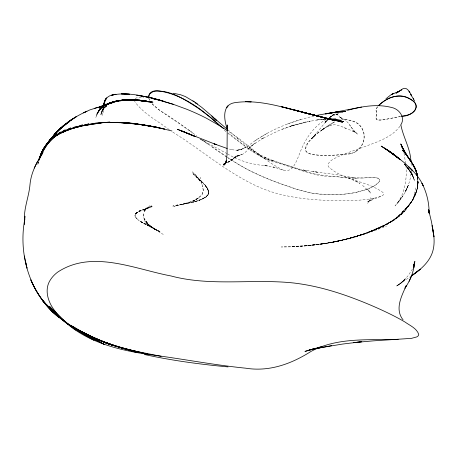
<?xml version="1.0" encoding="UTF-8"?>
<svg xmlns="http://www.w3.org/2000/svg" width="457" height="457" viewBox="0 0 457 457"><rect width="100%" height="100%" fill="white"/><g stroke="black" fill="none" stroke-linecap="round" stroke-linejoin="round"><path stroke-width="0.34" stroke-dasharray="2.29 1.71" d="M103.293 112.536L103.545 106.944M411.243 169.798C411.049 183.468 404.262 196.179 395.031 205.958L403.068 195.665L397.407 203.228C405.182 192.214 407.124 178.179 405.907 165.006M415.516 187.89L414.436 195.042L411.746 201.84M102.265 115.501L103.156 107.789L102.722 110.051L103.682 106.869M208.495 193.619L206.233 196.881L204.456 198.024L207.941 195.133C211.214 185.513 196.63 179.321 192.437 172.906C196.516 179.355 211.1 185.456 207.941 195.133C198.464 203.559 184.497 203.051 172.843 206.073C183.554 202.868 198.612 203.525 207.238 195.459M38.491 161.772L37.651 165.04L38.537 161.818M399.995 126.223C391.329 137.985 376.328 142.064 363.355 147.177C355.329 150.073 347.217 152.758 339.368 156.111C335.249 158.299 329.554 159.933 327.943 164.817L328.28 166.605C343.344 180.812 367.051 180.532 383.383 192.814L383.726 194.145L382.863 195.373L367.674 201.84L373.78 198.395L367.919 201.914L369.313 200.646L370.661 197.664M207.941 195.133L208.729 192.631L207.449 188.541L204.81 185.039L207.449 188.541L208.672 191.586L208.386 194.191L208.729 192.631L208.026 189.684L205.89 186.285L192.431 171.861L200.395 181.018L195.356 174.688L201.731 183.44L197.824 177.396M200.372 196.259L195.984 199.538L189.809 202.262L173.86 206.455C182.223 204.05 191.403 203.097 198.606 197.812L193.471 200.874L198.481 198.127L201.994 194.619L203.348 190.478L200.349 177.196M38.537 161.15L37.6 163.8L38.074 162.509M201.994 194.619L203.348 190.478L202.565 185.725M412.488 269.007L407.741 276.222L401 282.923L404.639 279.867L397.824 285.425L401.577 282.455L396.47 286.076L402.806 281.86L396.47 286.076M367.611 203.354L370.204 199.223M144.332 211.288L146.017 209.015L151.467 205.861L146.017 209.015M377.425 106.921L375.888 109.486L376.922 112.896L375.848 117.569L376.437 119.311L377.516 120.048L383.223 119.825L400.292 116.478M101.448 107.749L96.421 114.33L99.894 109.103L101.9 107.224L97.695 111.411L101.448 107.749L98.021 111.822L95.793 117.558L98.021 111.822L99.894 109.103L102.1 107.321M325.79 121.716L314.559 135.609L308.007 142.784L305.465 148.628L305.402 150.107L306.144 151.724L307.795 153.032L311.08 154.226L322.808 155.586L335.347 155.329L350.33 153.363M312.068 138.214L316.535 133.233L310.709 139.556L316.01 134.535L323.242 129.057L321.254 130.531M377.613 106.601L375.86 109.617A5.09 2.565 13.4 0 0 376.014 110.308C378.636 113.073 374.237 117.112 376.854 119.7A1.485 0.748 13.4 0 0 377.511 119.997L380.584 120.134L386.216 119.237M106.11 105.824L101.34 111.679L105.681 106.235L102.534 109.817L100.677 114.496L102.534 109.817L104.413 107.481L106.527 105.824L103.408 108.081L107.058 105.407L101.448 110.634L105.144 106.767L107.652 105.064M328.223 119.077L325.23 122.425L328.326 118.969L325.464 122.105L327.64 119.74M313.731 136.546L315.227 134.878L313.102 137.197M327.172 120.18L325.687 121.83L327.269 120.094M329.229 118.112L331.931 115.661L334.307 114.256L331.097 116.369L333.164 114.816L332.839 115.004C334.513 113.496 337.169 113.576 338.471 115.507C337.397 113.97 335.255 113.462 333.684 114.558L335.112 113.93L334.804 114.061L336.946 114.221L340.779 117.9L339.557 117.032L341.802 118.237L340.117 117.478C344.926 118.917 348.405 122.653 350.936 126.823L349.428 124.635M330.617 116.775L331.456 116.061L329.337 117.986L330.971 116.495L329.628 117.683M401 282.923L406.056 278.524L402.491 281.626M406.279 209.74C372.998 240.211 324.516 245.312 281.398 246.98C317.466 247.088 353.25 239.628 386.599 225.987M103.231 106.801L99.215 110.337L96.81 114.867L99.215 110.337L103.093 106.55L100.529 109L97.644 113.256L100.529 109L103.419 106.635M322.076 129.908L323.556 128.817M101.277 107.589L99.597 108.84L101.745 107.378M323.242 129.057L322.608 129.52L328.954 125.029L334.507 121.968M107.024 105.561L102.854 109.092L105.144 106.767L106.892 105.716M144.092 210.603L148.662 207.329M313.97 115.981L300.969 119.408C286.642 123.83 272.64 129.548 259.942 137.591C252.527 141.676 246.426 148.873 237.743 150.239L241.673 149.302L245.889 147.12L240.622 149.668L236.206 150.319L241.125 149.45L240.622 149.668M411.431 275.931L401.04 283.054M103.568 106.71L101.985 107.789L103.59 106.692M322.893 129.308L328.697 125.932L327.829 126.326L331.885 124.864L330.548 125.195L335.135 124.692L340.596 126.155L354.049 131.622L352.41 130.913L356.323 132.878L354.763 131.999L357.351 134.084L354.466 131.365M254.989 140.882L259.079 138.174M326.538 119.266C312.308 126.766 304.054 141.282 298.712 155.877C296.822 160.264 295.171 164.96 291.783 168.456C286.39 173.466 278.976 168.05 273.2 166.954L275.537 167.61L263.775 165.405L267.956 165.908C253.915 164.994 239.896 161.395 227.797 154.055M100.997 107.355L98.758 108.715L101.106 107.349M266.968 133.444L259.942 137.591M355.917 151.198C368.565 144.572 366.028 123.144 351.387 120.711A12.653 6.387 13.4 0 0 346.583 119.751L341.676 119.808M104.824 106.567L106.561 105.55M332.262 123.093L326.007 127.006L315.758 134.478A126.92 64.031 13.4 0 0 312 137.985C289.161 160.824 332.256 154.832 343.653 154.54C359.328 155.323 371.187 137.814 359.722 125.367A16.109 8.129 13.4 0 0 356.563 122.984C352.398 120.482 347.446 119.317 342.607 119.843M201.394 199.515L206.233 196.881M227.466 162.612L230.339 161.064L236.583 155.46L232.619 159.482L227.38 162.583M198.481 198.127L192.985 201.051L181.68 204.502L186.902 203.399M143.315 210.254L152.118 206.164L145.275 208.86L152.084 206.661C147.074 209.603 136.295 208.963 134.964 216.007C138.048 221.719 145.006 223.633 150.302 226.701L144.058 223.582L139.996 221.165L145.092 224.061L138.5 220.125M139.574 211.597L144.349 209.146L142.218 210.22M332.81 122.842L334.918 121.859M227.238 162.543L230.339 161.064L228.666 162.007L238.034 155.529L230.751 159.887L236.086 156.825L234.887 157.522L241.97 154.238L235.732 156.688L239.639 155.334L238.525 155.843C245.992 154.5 249.059 146.663 255.172 143.052L248.025 149.005L253.332 144.458L264.095 137.563L261.461 138.991L279.273 130.382L294.165 124.995L281.015 129.639M135.123 98.501C137.734 97.027 140.876 97.261 143.761 97.45M203.571 198.452L197.55 200.857L200.143 199.869L193.1 202.074L196.104 201.154L183.114 204.199M329.748 125.515L330.051 125.401M300.969 119.408L287.464 123.996M380.841 196.493C363.783 201.526 345.618 200.606 328.023 200.44C306.516 199.52 284.751 197.081 264.5 189.404C230.711 176.031 203.439 151.096 172.837 132.142M292.166 125.698L289.949 126.361L304.122 122.396L306.498 121.79L292.166 125.698L310.326 121.088L307.447 121.568L323.013 119.363L316.095 119.894L325.932 119.254M358.071 191.911L366.331 189.581L373.26 186.53L378.287 182.806L379.516 180.903L379.613 179.173L378.048 178.104L374.272 177.596L353.221 178.224A33.075 16.686 13.4 0 1 350.839 178.19L347.189 178.002A38.434 19.388 13.4 0 1 345.789 177.899L343.327 177.647A16.892 8.523 13.4 0 1 342.087 177.476L340.305 177.167A2.531 1.28 13.4 0 1 339.928 177.059L339.488 176.916A1.617 0.817 13.4 0 0 339.123 176.825L337.049 176.825A13.904 7.015 13.4 0 1 336.004 176.848L322.156 175.888A35.692 18.006 13.4 0 1 317.055 174.945C300.055 170.027 283.466 163.709 266.334 159.207A25.335 12.779 13.4 0 1 263.58 158.031C250.95 151.187 239.685 142.03 228.546 133.004M356.3 192.306L367.04 189.398A62.643 31.607 13.4 0 0 370.747 187.816L374.066 185.993A73.566 37.114 13.4 0 0 376.071 184.657C387.342 176.425 368.559 176.636 364.138 177.842M353.438 237.457L328.914 242.924L302.757 246.134L291.469 246.591C323.602 245.586 355.735 239.211 384.971 225.587C360.265 236.897 333.536 243.284 306.521 245.729C335.112 243.073 363.543 236.298 389.227 223.227C367.771 234.058 344.469 240.976 320.671 244.198C345.898 240.371 370.947 233.476 393.22 220.76L383.737 225.741L395.116 219.486C376.294 230.636 355.323 237.714 333.936 242.004C355.963 237.326 377.819 230.334 396.944 218.183L388.044 223.376L398.693 216.852C382.795 227.483 364.72 234.201 346.355 239.16C365.366 233.95 384.246 227.1 400.366 215.493L392.112 220.885L401.966 214.099L394.048 219.589L404.925 211.225L397.733 216.892C404.268 211.785 410.078 205.501 413.602 197.927C409.569 205.873 403.223 212.282 396.145 217.566L404.291 211.071L399.835 214.641L407.124 207.958L403.257 211.585L409.632 204.719L406.382 208.398L411.803 201.377L409.181 205.09L401.349 212.591C411.363 204.873 419.063 192.477 417.755 179.435C418.795 186.325 416.544 193.288 412.842 199.052L416.11 192.734L415.91 193.3L417.521 187.13L417.11 189.558L417.881 183.308L417.847 185.742L416.864 189.792L417.847 185.742L417.881 181.378L418.029 183.811L417.332 187.878L418.029 183.811L417.829 177.933L417.681 185.948L418.092 181.863L417.909 184L417.829 177.933M386.565 119.208L400.623 116.501M357.157 192.18C335.09 196.75 311.743 195.442 290.663 187.216C268.413 179.778 246.597 170.672 227.232 157.242M325.515 119.214L322.242 119.368L325.704 119.3M363.623 178.019C348.737 177.779 333.804 176.979 319.066 174.683C303.625 172.66 289.47 165.725 274.377 162.224C256.685 156.791 242.467 144.109 227.832 133.33M236.783 150.233L237.412 150.222L231.619 149.742L232.367 149.833L227.843 148.662M317.758 172.158L312.868 171.638L336.232 174.563L356.146 178.287L352.21 177.699M317.101 172.083L302.905 170.015L306.887 170.741L297.953 168.742L270.71 159.87L274.166 160.933M273.577 160.75L263.54 156.825L268.973 159.453L257.074 153.232L261.844 156.42L251.064 149.033L255.526 152.552L236.897 137.9L238.32 138.957L228.146 130.056M283.38 170.124C262.838 160.544 247.323 142.91 228.06 131.142M344.344 127.732L346.143 128.537M160.07 231.51L141.847 222.313M156.3 229.762L152.747 228.112L144.361 223.107L152.747 228.112L159.967 231.728L149.902 226.444L156.465 230.088L147.691 224.747L156.465 230.088M348.245 177.756L359.956 183.383L353.221 179.607M200.372 139.236L204.09 141.024L200.474 139.254M200.514 139.305L227.192 153.718M248.779 170.158C268.156 179.978 288.893 187.193 309.857 192.745A44.82 22.616 13.4 0 0 315.758 193.757L331.228 194.711A95.781 48.322 13.4 0 0 355.317 192.534M151.25 226.826L163.298 234.487M151.021 226.666L144.875 221.291L151.021 226.666L153.506 228.403L146.04 223.033L151.021 226.666L160.133 232.265M228.163 157.916L241.107 165.92A157.859 79.644 13.4 0 0 248.328 169.918M226.712 156.905L203.702 140.985M226.98 157.134L210.82 146.074M169.41 129.811C157.551 120.779 143.178 113.679 134.529 101.208M189.678 130.753L158.619 109.509L151.673 103.431M208.495 144.492L203.262 140.71M156.831 230.522L148.959 224.878L144.121 219.526L148.959 224.878L153.883 228.711M192.854 133.073L181.081 124.493A251.858 127.069 13.4 0 0 176.333 121.225C168.016 115.244 158.379 110.783 151.433 103.082M189.695 130.708L196.681 135.849M362.515 185.359L370.153 192.294L367.491 189.147M225.992 131.702L223.764 129.628M404.205 163.76L406.096 165.617M404.685 164.514L407.992 167.999L404.753 164.474M404.736 164.331C409.198 169.153 412.814 174.871 414.665 181.212L412.008 173.38L414.065 179.35L410.712 171.489L413.345 177.482L409.301 169.593L412.511 175.602L407.764 167.69L411.563 173.711L406.496 166.348M410.489 171.815L404.336 163.874L406.107 165.782M354.678 131.559L353.267 129.982L354.866 131.822L350.753 126.56L352.267 128.731M404.725 164.606L409.301 169.907L404.336 163.874M149.593 100.449L148.799 98.266M149.37 99.712L148.885 98.084M369.696 190.94L370.57 194.191M403.999 153.341L405.827 164.32M417.658 177.316L417.978 180.058L417.812 178.059M411.077 163.155L411.226 166.599M329.286 117.706A141.716 71.498 13.4 0 1 340.625 112.633M356.226 151.376A30.87 16.241 15.3 0 1 350.673 153.655M135.341 213.916L134.964 216.007L135.341 213.916C138.402 210.546 143.224 209.986 147.263 208.421C143.144 210.151 137.871 210.54 135.112 214.51L137.506 212.059L135.341 213.916M101.854 112.753L101.345 115.187L102.408 110.211L103.848 107.892L101.488 112.399L102.408 110.211L101.854 112.753M416.635 190.043L415.419 194.568L416.635 190.043M415.579 192.586C414.288 199.441 409.409 204.547 404.731 209.375C409.746 204.439 414.322 198.806 416.156 191.889L414.619 196.379L415.567 193.711L412.728 199.938L414.082 197.304L415.579 192.586M415.019 194.391L413.191 199.063L415.019 194.391M408.335 185.171L405.667 191.123L408.335 185.171M407.713 186.679L404.885 192.665L407.713 186.679M145.446 209.563L143.749 212.214L146.571 207.815L145.446 209.563L150.005 205.81L145.446 209.563M314.976 135.129L312.679 137.671L314.976 135.129M136.769 212.539L136.277 213.088L140.076 210.803L136.769 212.539M324.127 128.457L323.796 128.68L324.099 128.486M383.652 225.461L370.627 231.265L383.652 225.461M343.036 118.746L341.328 118.072L343.036 118.746M136.871 218.76L135.266 216.732L136.871 218.76M147.263 223.045L143.704 217.738L143.321 213.002L143.704 217.738L147.263 223.045"/><path stroke-width="0.69" d="M24.518 221.868C23.341 209.015 28.951 197.156 29.996 184.542C31.053 172.775 36.68 162.184 42.992 152.421L39.645 158.013L41.953 153.598L38.879 159.916C42.501 150.136 47.928 140.973 56.302 134.507L50.904 139.842M24.558 221.839L24.884 216.19L24.341 224.233M24.375 224.164L24.764 219.309C18.034 255 30.122 295.005 59.313 317.729C46.917 307.515 37.04 294.651 30.83 279.838C37.046 294.645 46.985 307.504 59.313 317.729M414.31 262.569C413.985 271.881 410.1 280.592 404.942 288.207L406.25 285.602C401.589 296.107 394.522 309.24 403.068 319.831M413.882 266.551L413.722 267.973L414.847 261.415L413.888 265.591M148.679 96.918C148.651 94.662 150.033 92.565 152.09 91.663A12.882 7.015 20 0 1 157.254 90.737C181.772 93.742 202.285 109.429 219.846 125.824M103.59 105.63C103.785 100.86 106.818 96.244 111.668 95.176C127.617 91.611 144.092 96.33 159.562 100.003M103.676 105.647L104.305 102.499L106.127 98.621L104.659 101.083L105.59 99.472L104.299 102.094L105.116 100.403L103.642 104.847M413.739 266.311L414.585 262.958L413.842 265.694M39.416 159.299C41.57 148.782 49.082 140.425 56.759 133.37C48.488 140.533 41.404 149.622 38.891 160.458M413.842 265.803L414.213 264.489L413.791 265.837M39.628 158.282L40.696 154.552L42.741 150.901M39.228 159.23C42.118 147.617 51.31 139.008 60.518 132.05C52.235 137.911 44.101 144.692 40.89 154.666L44.209 147.554L47.779 143.207M104.07 105.601L104.842 103.059M413.739 266.008L414.213 264.489M38.959 159.876L41.267 154.232L47.471 144.161M39.399 159.225C42.45 145.543 53.583 136.323 65.277 129.862L52.886 138.1L44.62 147.474L39.239 159.247L41.267 154.232M409.141 281.301L411.049 277.039M37.383 161.738L34.235 168.073M400.703 125.069C405.805 117.735 399.241 108.875 391.466 107.452C377.002 103.71 361.698 106.39 347.566 110.331M43.421 149.685L46.483 144.212L48.939 141.784M38.794 159.442L41.867 154.289M48.396 142.424C51.847 136.843 56.537 132.153 61.364 127.76L55.897 132.816L46.58 144.543M45.814 145.674L44.677 147.377L45.837 145.72M53.8 135.209L58.913 129.994L55.897 132.816L51.567 138.442L53.8 135.209L56.611 132.267L50.07 140.002L52.452 136.843L48.431 142.356M46.608 144.612L49.699 140.196L53.372 136.089L48.893 141.293L49.699 140.196L52.686 137.226L48.671 142.116M47.339 143.412L49.699 140.196M51.567 138.442L53.081 136.443M99.346 107.155L103.333 105.687L89.966 109.869L83.517 112.839L86.933 111.228C74.251 116.986 62.135 124.898 53.458 135.94L55.897 132.816L61.364 127.76M53.458 135.94L58.153 130.451L69.481 121.522L60.564 128.143L55.508 133.467L60.564 128.143L63.951 125.589M378.59 105.578L380.378 103.95A96.855 48.865 13.4 0 1 383.24 101.728C389.884 96.667 398.972 94.302 406.936 97.57A14.287 7.209 13.4 0 1 411.831 100.014C415.03 101.825 417.39 105.927 415.43 109.452A29.128 14.698 13.4 0 1 414.173 111.325C410.974 114.913 405.902 115.501 401.44 116.295M378.819 105.413C386.765 97.261 400.966 92.063 410.952 99.637C423.205 106.081 411.317 116.564 402.514 116.158M108.2 103.922L109.771 102.499M385.994 98.746L390.364 95.222L393.231 93.645L391.752 94.348M411.431 275.931L420.257 269.219L411.431 275.931C419.892 270.121 428.42 263.123 432.128 253.212C435.367 244.352 434.087 234.681 432.139 225.695L433.944 236.823L431.579 222.233L428.58 209.677L429.323 213.408L428.866 210.586L429.094 213.025M103.59 106.298C116.107 97.929 132.187 99.763 146.411 100.9C132.679 99.809 117.329 98.278 104.853 105.487L106.727 104.579M103.619 106.207C118.289 96.97 136.723 99.946 152.958 102.128C143.338 100.803 133.604 99.186 123.876 100.306L140.042 100.066C129.805 100.06 118.94 99.06 109.36 103.471M103.351 106.144L104.305 105.544L103.351 106.275C107.258 103.265 112.176 102.168 116.883 101.043L110.023 102.842L103.396 106.064M103.431 106.104L105.498 104.813L114.301 101.665C108.863 103.014 104.03 105.796 98.683 107.401M225.741 163.543L223.57 164.88L225.341 163.497L223.941 165.108L226.512 161.515L225.347 163.2L226.255 160.778L225.992 162.783L227.038 154.723L227.232 124.955L227.363 130.685M103.459 105.978L109.16 103.333M105.418 105.224C111.165 101.694 118.043 100.449 124.71 100.186M103.59 106.087L107.749 103.75L111.742 102.425L105.498 104.813L102.676 106.361M102.734 106.327L105.219 104.95L113.359 102.357L100.06 106.881L103.333 105.687M56.948 135.363L70.544 127.943L61.524 132.867L66.579 130.616L82.391 124.95L66.579 130.616M104.796 105.276C112.673 100.9 121.836 99.992 130.696 99.934C121.813 99.78 112.662 101.003 104.853 105.487M391.666 94.405L399.212 91.297L396.219 92.885L399.818 90.909L396.019 93.125L401.806 89.635L400.886 90.189C406.147 85.128 409.529 91.297 411.591 95.804L410.654 94.331L414.596 100.94M107.983 103.979C114.004 100.86 120.951 100.174 127.634 99.992M225.375 163.429L223.513 164.309L225.444 163.446M101.243 106.772L104.402 105.276M61.524 132.867L76.268 126.303M107.252 104.327L108.789 103.699M111.582 103.008L112.805 102.511M106.744 104.539C120.699 97.827 136.609 99.78 151.358 102.237L135.055 100.037L123.876 100.306M109.343 103.51L111.005 102.945M341.887 112.188L343.144 111.759M109.434 103.482L110.725 103.048M112.016 102.614L117.906 101.043L115.393 101.734M112.885 102.425L111.628 102.768C121.796 99.106 132.947 99.483 143.498 101.043L133.93 100.009M94.245 108.452L97.609 107.401M322.116 346.44L304.95 351.416L314.068 348.845L311.246 349.559L321.111 347.411L309.041 350.011L331.668 345.612M111.605 102.774L112.81 102.431M116.946 101.585L118.877 101.048L116.604 101.517M117.438 101.243L122.75 99.78M115.335 101.74L117.906 101.043M315.296 115.65L331.553 112.702L345.618 111.474L332.742 112.565L336.998 112.011L325.195 113.982M116.941 101.528L118.877 101.048M116.758 101.523L118.769 101.083M120.511 100.803L121.91 100.546M116.712 101.494L118.746 101.066M361.573 107.064L331.005 112.953M329.8 113.176L327.703 113.559M120.677 100.723L121.882 100.5M317.267 348.234L342.63 344.052L361.784 341.733L353.649 342.607L373.203 340.865L411.471 338.363L416.881 336.878L418.292 335.786L418.755 334.427C416.755 328.269 409.832 325.51 404.925 321.985C396.676 317.118 388.056 312.925 379.35 308.955A245.455 123.836 13.4 0 0 361.784 301.489C344.567 294.616 326.858 288.795 308.624 285.311A111.268 56.137 13.4 0 0 293.971 283.032C253.098 278.536 211.311 286.739 171.021 275.965C134.644 269.15 92.211 249.293 57.679 272.121A85.967 43.375 13.4 0 0 50.67 279.461C43.718 289.361 48.054 302.374 54.954 311.023A99.175 50.036 13.4 0 0 63.94 320.888C87.024 342.367 118.763 350.119 149.102 354.558C181.372 358.636 213.339 364.972 245.717 368.188C269.362 372.009 291.509 363.858 311.143 351.342C337.82 336.998 369.039 340.374 398.201 339.328M116.689 101.523L117.997 101.3M325.961 113.856L326.789 113.719M327.475 113.604L337.757 111.874M328.029 113.513L329.411 113.279M330.788 113.05L336.998 112.011M123.299 100.317L128.137 99.523L123.27 100.283M119.763 100.74C128.903 99.169 138.248 100.1 147.337 101.58C139.448 100.209 131.348 99.398 123.367 100.346M120.751 100.769L122.002 100.586M119.625 100.803L122.07 100.494M123.013 100.54L133.93 99.609L123.299 100.397M119.917 100.797L121.933 100.551M123.276 100.386L135.055 100.037L144.978 101.026L138.768 100.266L129.291 99.957L122.904 100.471M120.774 100.643L122.019 100.506M123.196 100.386L127.149 100.026M330.497 119.208L335.884 119.1L330.428 119.208M329.88 119.317L334.792 119.557L330.017 119.186M228.049 366.902C199.972 364.303 171.935 360.562 144.389 354.483M330.091 119.288L341.156 120.345L330.794 119.283L337.152 120.254L326.378 118.392M132.741 123.733L128.908 123.316L140.505 124.578L156.848 127.217C128.96 121.682 99.455 119.374 72.075 128.634L88.881 123.876L77.97 126.932L95.684 123.093L109.92 122.128L102.751 122.613L84.219 125.521L102.751 122.613L117.415 122.322L133.09 123.356L113.753 122.453C130.891 122.436 147.84 125.281 164.514 129.028C150.284 125.858 135.86 123.413 121.276 122.727C138.442 123.481 155.357 126.886 171.992 130.993M173.197 93.251L180.446 94.708L185.411 96.564L194.242 101.848M140.505 124.578L156.414 127.354M157.231 99.723L161.338 100.729L150.313 97.587L136.866 95.216L150.313 97.587L163.292 100.986M326.441 118.449L343.59 121.636L329.434 118.9L335.998 120.385L302.997 112.445L342.659 122.23L307.938 113.467L331.456 119.637L292.577 109.486L334.97 120.722L311.537 114.364M161.127 356.323L130.456 350.193L118.911 347.143L106.881 343.138L130.456 350.193L149.102 354.558L118.911 347.143L95.427 338.717L107.806 343.75L137.334 352.598L118.911 347.143M153.352 98.878L155.86 99.386M139.054 352.193L121.608 347.834M120.282 347.434L138.911 352.096M227.198 148.496L214.059 143.806L216.31 144.675L177.43 129.302L195.288 136.494L180.429 130.405L193.557 136.009M315.193 115.341C288.881 109.691 261.707 98.461 234.315 102.751C221.674 104.979 224.096 120.008 227.186 128.914M161.989 100.917L173.363 104.339L186.347 109.103A136.894 69.07 13.4 0 1 206.364 118.203L219.223 125.441L227.523 130.776M150.313 97.587L157.774 99.769M159.127 100.169L173.363 104.339M121.762 347.914L107.806 343.75L85.248 334.118L75.776 329.097L77.581 330.131M123.122 348.331L126.526 349.377M112.839 345.241L108.823 343.955L112.662 345.269M106.881 343.144L114.193 345.618M107.521 343.441L97.758 339.591L117.523 346.743M117.112 346.732L102.882 341.59L92.063 336.838L81.832 331.656L97.124 339.271L92.063 336.838L107.532 343.407M107.538 343.35L102.882 341.59L107.504 343.43M108.869 343.858L112.856 345.366M95.427 338.717L106.213 342.916L87.258 334.821L77.422 329.663L68.344 324.133L85.248 334.118L97.221 339.934L75.776 329.097M97.758 339.591L106.213 342.916M94.788 338.431L85.248 334.118L77.422 329.663L94.805 338.403L87.258 334.821L72.28 326.092M87.258 334.821L97.141 339.311M78.793 330.817L87.23 335.632L104.139 344.31L77.924 330.782L87.23 335.632L67.099 323.636L60.53 318.278M93.982 340.305C74.485 329.354 55.32 316.855 41.53 298.929L52.509 311.468L61.729 319.386L46.791 304.956L61.729 319.386M393.66 154.295L381.195 146.12L391.169 152.387L384.251 148.017L393.66 154.295L397.841 157.745M192.905 100.86L201.823 107.429L211.82 115.987L215.813 120.1L211.82 115.987M197.441 104.013L195.459 102.711L196.824 103.613M75.194 328.697C63.1 321.071 51.715 312.274 42.889 300.929L52.863 312.028L59.433 317.381M397.739 157.705L390.021 151.833L400.166 159.499L389.467 151.673L395.328 155.666L404.913 163.195L412.768 170.844L408.798 166.896C414.608 172.318 420.017 178.424 423.222 185.776L421.931 183.211C426.684 192.38 429.157 202.714 429.123 213.048M387.193 149.925L396.036 156.208L390.021 151.833M397.733 157.688L392.734 153.746L397.676 157.796M75.519 330.051L55.086 313.074L67.539 324.042L49.579 306.51L60.627 317.649M212.197 116.375L216.692 120.482M227.106 129.148L214.664 118.529M223.524 128.628L210.763 117.678L201.097 110.257A159.065 80.255 13.4 0 0 197.167 107.504C184.537 99.563 170.547 89.789 154.9 91.223A12.476 6.295 13.4 0 0 152.901 91.766L150.136 93.582A17.972 9.066 13.4 0 0 148.982 95.622L148.816 97.575M398.287 158.128L399.572 159.276M399.349 159.042L397.807 157.579L399.309 159.03M408.758 158.636L407.204 155.626L402.349 149.999L407.45 156.088L404.102 151.381L411.808 162.561L406.496 155.003L411.134 161.252L415.47 169.627L413.865 165.845L408.341 157.591L411.134 161.252L409.923 159.647L414.893 167.902L416.493 171.998L417.715 177.39L415.67 169.93L412.511 163.846L415.767 169.958L414.767 167.908L416.493 171.998L415.67 169.93L417.075 174.031L416.424 171.946L417.681 177.373M407.45 156.088L401.954 146.857L404.519 151.033M409.501 92.371L408.929 91.366M413.202 98.198L413.745 99.146M403.451 149.308L400.72 143.932L402.703 148.628L401.303 144.686L401.92 146.44M25.815 262.798L26.98 268.139L24.335 255.994M417.721 177.27L417.498 175.945L417.658 177.316M400.932 125.229C403.28 137.357 410.317 148.416 410.917 161.087M39.976 157.328L39.262 159.27L39.976 157.328M105.658 99.346L105.104 100.169L106.761 97.861L105.658 99.346M227.483 106.504L226.512 107.663L227.992 105.91L227.483 106.504M62.649 126.429L57.736 131.039L65.797 123.79L62.649 126.429L71.183 119.928L62.649 126.429M72.84 118.894L67.836 122.31L76.233 116.718L72.84 118.894M104.899 105.236L101.483 106.35L108.138 104.333L102.928 105.813L106.504 104.784L104.899 105.236M114.741 94.525L111.668 95.176L116.027 94.262L114.741 94.525M124.921 93.993L121.368 93.891L129.422 94.188L124.921 93.993M248.751 101.745L245.729 101.625L251.167 101.848L248.751 101.745M285.374 107.635L281.426 106.715L318.895 116.404L285.374 107.635"/></g></svg>
